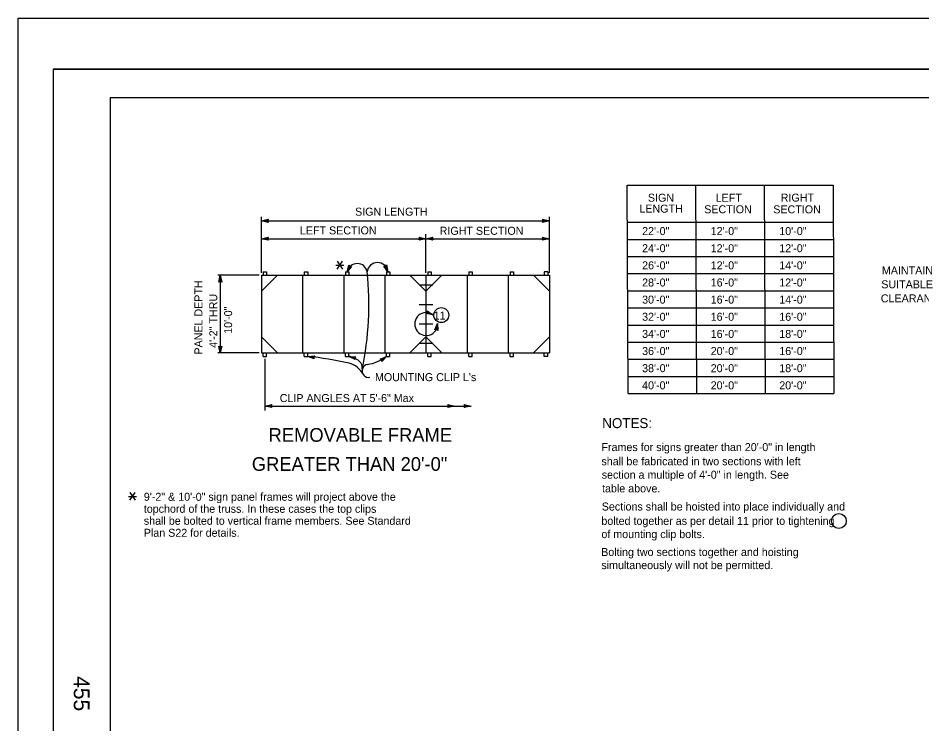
# Model space of a CAD drawing. Extents: x -894 to 866, y -476 to 714.
# Drawn here: x -894 to -103, y 96 to 714 of the extents above; entities that cross this region are included whole.
import ezdxf

# ---------------------------------------------------------------- set-up
doc = ezdxf.new("R2010")
doc.units = 0
for name, color, linetype in [('10 Sheet Format', 7, 'Continuous'), ('56 Stage 3 Anno', 7, 'Continuous'), ('57 Undefined', 7, 'Continuous'), ('60 Nongeo Data', 7, 'Continuous')]:
    doc.layers.add(name, color=color, linetype=linetype)

msp = doc.modelspace()

# ---------------------------------------------------------------- linework, layer by layer
at = {"layer": '10 Sheet Format'}
for p, q in [((-863.46, 668.96), (836.55, 668.96)), ((-863.46, 668.96), (-863.46, -431.04)), ((-813.45, 643.96), (811.55, 643.96)), ((-813.45, 643.96), (-813.45, -406.04))]:
    msp.add_line(p, q, dxfattribs=at)
for points in [[(-894.04, 713.56), (865.96, 713.56), (865.96, -476.44), (-894.04, -476.44)], [(-863.46, -431.04), (836.55, -431.04), (836.55, 668.96), (-863.46, 668.96)]]:
    msp.add_lwpolyline(points, close=True, dxfattribs=at)
at = {"layer": '56 Stage 3 Anno'}
for p, q in [((-681.17, 490.46), (-681.17, 539.46)), ((-429.17, 490.46), (-429.17, 539.46)), ((-681.17, 536.12), (-675.17, 537.45)), ((-681.17, 536.12), (-537.17, 536.12)), ((-675.17, 534.78), (-681.17, 536.12)), ((-681.17, 536.12), (-681.17, 536.12)), ((-675.38, 535.13), (-679.79, 536.12)), ((-679.78, 536.12), (-675.4, 537.09)), ((-678.4, 536.12), (-675.58, 536.74)), ((-675.62, 535.49), (-678.4, 536.12)), ((-677.02, 536.12), (-675.81, 536.38)), ((-675.79, 535.84), (-677.02, 536.12)), ((-675.17, 537.45), (-675.97, 536.12)), ((-675.97, 536.12), (-675.17, 534.78)), ((-675.17, 537.45), (-675.17, 537.45)), ((-675.17, 534.78), (-675.17, 534.78)), ((-537.17, 536.12), (-429.17, 536.12)), ((-434.37, 536.12), (-435.17, 537.46)), ((-435.17, 537.46), (-435.17, 537.46)), ((-435.17, 537.46), (-429.17, 536.12)), ((-429.17, 536.12), (-435.17, 534.79)), ((-435.17, 534.79), (-434.37, 536.12)), ((-435.17, 534.79), (-435.17, 534.79)), ((-434.95, 537.1), (-430.55, 536.12)), ((-430.56, 536.11), (-434.93, 535.15)), ((-431.93, 536.12), (-434.75, 535.49)), ((-434.72, 536.74), (-431.93, 536.12)), ((-434.54, 536.4), (-433.31, 536.12)), ((-433.31, 536.12), (-434.52, 535.85)), ((-429.17, 536.12), (-429.17, 536.12)), ((-537.17, 490.46), (-537.17, 524.46)), ((-681.17, 520.46), (-675.17, 521.79)), ((-681.17, 520.46), (-675.17, 521.79)), ((-681.17, 520.46), (-537.17, 520.46)), ((-675.17, 519.12), (-681.17, 520.46)), ((-681.17, 520.46), (-681.17, 520.46)), ((-675.17, 519.12), (-681.17, 520.46)), ((-681.17, 520.46), (-681.17, 520.46)), ((-675.38, 519.48), (-679.79, 520.46)), ((-675.38, 519.48), (-679.79, 520.46)), ((-679.78, 520.47), (-675.4, 521.43)), ((-679.78, 520.47), (-675.4, 521.43)), ((-678.4, 520.46), (-675.58, 521.09)), ((-678.4, 520.46), (-675.58, 521.09)), ((-675.62, 519.84), (-678.4, 520.46)), ((-675.62, 519.84), (-678.4, 520.46)), ((-677.02, 520.46), (-675.81, 520.73)), ((-677.02, 520.46), (-675.81, 520.73)), ((-675.79, 520.19), (-677.02, 520.46)), ((-675.79, 520.19), (-677.02, 520.46)), ((-675.17, 521.79), (-675.97, 520.46)), ((-675.17, 521.79), (-675.97, 520.46)), ((-675.97, 520.46), (-675.17, 519.12)), ((-675.97, 520.46), (-675.17, 519.12)), ((-675.17, 521.79), (-675.17, 521.79)), ((-675.17, 521.79), (-675.17, 521.79)), ((-675.17, 519.12), (-675.17, 519.12)), ((-675.17, 519.12), (-675.17, 519.12)), ((-542.37, 520.46), (-543.17, 521.8)), ((-543.17, 521.8), (-543.17, 521.8)), ((-543.17, 521.8), (-537.17, 520.46)), ((-542.37, 520.46), (-543.17, 521.8)), ((-543.17, 521.8), (-543.17, 521.8)), ((-543.17, 521.8), (-537.17, 520.46)), ((-537.17, 520.46), (-543.17, 519.13)), ((-543.17, 519.13), (-542.37, 520.46)), ((-537.17, 520.46), (-543.17, 519.13)), ((-543.17, 519.13), (-542.37, 520.46)), ((-543.17, 519.13), (-543.17, 519.13)), ((-543.17, 519.13), (-543.17, 519.13)), ((-542.95, 521.45), (-538.55, 520.46)), ((-542.95, 521.45), (-538.55, 520.46)), ((-538.56, 520.46), (-542.93, 519.49)), ((-538.56, 520.46), (-542.93, 519.49)), ((-539.93, 520.47), (-542.75, 519.84)), ((-539.93, 520.47), (-542.75, 519.84)), ((-542.72, 521.09), (-539.93, 520.47)), ((-542.72, 521.09), (-539.93, 520.47)), ((-542.54, 520.74), (-541.31, 520.47)), ((-542.54, 520.74), (-541.31, 520.47)), ((-541.31, 520.47), (-542.52, 520.2)), ((-541.31, 520.47), (-542.52, 520.2)), ((-537.17, 520.46), (-531.17, 521.79)), ((-537.17, 520.46), (-531.17, 521.79)), ((-537.17, 520.46), (-429.17, 520.46)), ((-537.17, 520.46), (-537.17, 520.46)), ((-537.17, 520.46), (-537.17, 520.46)), ((-531.17, 519.12), (-537.17, 520.46)), ((-537.17, 520.46), (-537.17, 520.46)), ((-531.17, 519.12), (-537.17, 520.46)), ((-537.17, 520.46), (-537.17, 520.46)), ((-531.38, 519.48), (-535.79, 520.46)), ((-531.38, 519.48), (-535.79, 520.46)), ((-535.78, 520.47), (-531.4, 521.43)), ((-535.78, 520.47), (-531.4, 521.43)), ((-534.4, 520.46), (-531.58, 521.09)), ((-534.4, 520.46), (-531.58, 521.09)), ((-531.62, 519.84), (-534.4, 520.46)), ((-531.62, 519.84), (-534.4, 520.46)), ((-533.02, 520.46), (-531.81, 520.73)), ((-533.02, 520.46), (-531.81, 520.73)), ((-531.79, 520.19), (-533.02, 520.46)), ((-531.79, 520.19), (-533.02, 520.46)), ((-531.17, 521.79), (-531.97, 520.46)), ((-531.17, 521.79), (-531.97, 520.46)), ((-531.97, 520.46), (-531.17, 519.12)), ((-531.97, 520.46), (-531.17, 519.12)), ((-531.17, 521.79), (-531.17, 521.79)), ((-531.17, 521.79), (-531.17, 521.79)), ((-531.17, 519.12), (-531.17, 519.12)), ((-531.17, 519.12), (-531.17, 519.12)), ((-434.37, 520.46), (-435.17, 521.8)), ((-435.17, 521.8), (-435.17, 521.8)), ((-435.17, 521.8), (-429.17, 520.46)), ((-429.17, 520.46), (-435.17, 519.13)), ((-435.17, 519.13), (-434.37, 520.46)), ((-435.17, 519.13), (-435.17, 519.13)), ((-434.95, 521.45), (-430.55, 520.46)), ((-430.56, 520.46), (-434.93, 519.49)), ((-431.93, 520.47), (-434.75, 519.84)), ((-434.72, 521.09), (-431.93, 520.47)), ((-434.54, 520.74), (-433.31, 520.47)), ((-433.31, 520.47), (-434.52, 520.2)), ((-429.17, 520.46), (-429.17, 520.46)), ((-606.06, 491.35), (-604.62, 497.33)), ((-602.22, 496.16), (-606.06, 491.35)), ((-606.06, 491.35), (-606.06, 491.35)), ((-605.45, 492.6), (-604.4, 496.96)), ((-602.64, 496.12), (-605.45, 492.59)), ((-604.84, 493.83), (-604.17, 496.65)), ((-603.06, 496.06), (-604.84, 493.83)), ((-604.62, 497.33), (-604.62, 497.33)), ((-604.62, 497.33), (-603.78, 496.02)), ((-604.24, 495.07), (-603.95, 496.28)), ((-603.45, 496.06), (-604.24, 495.07)), ((-603.78, 496.02), (-602.22, 496.16)), ((-602.22, 496.16), (-602.22, 496.16)), ((-570.45, 491.46), (-574.05, 496.45)), ((-574.05, 496.45), (-574.05, 496.45)), ((-574.05, 496.45), (-572.52, 496.24)), ((-571.01, 492.74), (-573.63, 496.37)), ((-571.55, 494), (-573.24, 496.35)), ((-572.09, 495.27), (-572.82, 496.27)), ((-572.52, 496.24), (-571.6, 497.5)), ((-572.33, 496.51), (-572.09, 495.27)), ((-572.08, 496.81), (-571.55, 494)), ((-571.84, 497.16), (-571, 492.73)), ((-571.6, 497.5), (-571.6, 497.5)), ((-571.6, 497.5), (-570.45, 491.46)), ((-570.45, 491.46), (-570.45, 491.46)), ((-683.17, 488.46), (-719.17, 488.46)), ((-718.45, 482.46), (-717.11, 488.46)), ((-717.11, 483.26), (-718.45, 482.46)), ((-718.45, 482.46), (-718.45, 482.46)), ((-718.09, 482.68), (-717.11, 487.08)), ((-717.73, 482.91), (-717.11, 485.7)), ((-717.38, 483.09), (-717.11, 484.32)), ((-717.11, 488.46), (-717.11, 420.46)), ((-717.11, 488.46), (-717.11, 488.46)), ((-717.11, 488.46), (-715.78, 482.46)), ((-717.11, 485.7), (-716.48, 482.88)), ((-717.11, 484.32), (-716.84, 483.11)), ((-715.78, 482.46), (-717.11, 483.26)), ((-717.1, 487.07), (-716.14, 482.7)), ((-715.78, 482.46), (-715.78, 482.46)), ((-537.22, 454.99), (-535.97, 455.91)), ((-531.17, 453.91), (-537.22, 454.99)), ((-537.22, 454.99), (-537.22, 454.99)), ((-532.45, 454.44), (-536.86, 455.23)), ((-533.72, 454.97), (-536.56, 455.48)), ((-534.99, 455.5), (-536.21, 455.72)), ((-535.97, 455.91), (-536.19, 457.45)), ((-536.19, 457.45), (-536.19, 457.45)), ((-536.19, 457.45), (-531.17, 453.91)), ((-536.13, 457.04), (-532.44, 454.44)), ((-536.05, 456.62), (-533.72, 454.97)), ((-536.02, 456.23), (-534.99, 455.5)), ((-531.17, 453.91), (-531.17, 453.91)), ((-529.37, 440.64), (-526.96, 446.3)), ((-528.98, 440.79), (-527.21, 444.94)), ((-528.58, 440.95), (-527.46, 443.58)), ((-527.46, 443.58), (-527.36, 440.69)), ((-527.21, 444.93), (-527.05, 440.45)), ((-526.96, 446.3), (-526.96, 446.3)), ((-526.96, 446.3), (-526.74, 440.16)), ((-527.9, 441.18), (-529.37, 440.64)), ((-529.37, 440.64), (-529.37, 440.64)), ((-528.21, 441.06), (-527.71, 442.22)), ((-526.74, 440.16), (-527.9, 441.18)), ((-527.71, 442.22), (-527.67, 440.99)), ((-526.74, 440.16), (-526.74, 440.16)), ((-683.17, 420.46), (-719.17, 420.46)), ((-717.11, 420.46), (-718.44, 426.46)), ((-718.44, 426.46), (-718.44, 426.46)), ((-718.44, 426.46), (-717.11, 425.66)), ((-717.11, 421.85), (-718.08, 426.23)), ((-717.11, 423.23), (-717.73, 426.05)), ((-717.1, 424.61), (-717.37, 425.82)), ((-717.11, 425.66), (-715.77, 426.46)), ((-715.77, 426.46), (-717.11, 420.46)), ((-716.12, 426.25), (-717.11, 421.84)), ((-716.48, 426.01), (-717.11, 423.23)), ((-717.11, 420.46), (-717.11, 420.46)), ((-716.83, 425.84), (-717.1, 424.61)), ((-715.77, 426.46), (-715.77, 426.46)), ((-678.17, 415.46), (-678.17, 369.99)), ((-640.67, 417.46), (-634.53, 417.82)), ((-634.96, 415.19), (-640.67, 417.46)), ((-640.67, 417.46), (-640.67, 417.46)), ((-635.11, 415.57), (-639.3, 417.24)), ((-639.29, 417.25), (-634.82, 417.5)), ((-637.94, 417.02), (-635.05, 417.19)), ((-635.29, 415.96), (-637.94, 417.02)), ((-636.58, 416.8), (-635.34, 416.87)), ((-635.41, 416.33), (-636.58, 416.8)), ((-634.53, 417.82), (-635.53, 416.64)), ((-635.53, 416.64), (-634.96, 415.19)), ((-634.96, 415.19), (-634.96, 415.19)), ((-634.53, 417.82), (-634.53, 417.82)), ((-599.27, 414.6), (-604.7, 417.48)), ((-604.7, 417.48), (-604.7, 417.48)), ((-604.7, 417.48), (-598.56, 417.17)), ((-599.38, 415), (-603.36, 417.12)), ((-603.35, 417.12), (-598.88, 416.89)), ((-599.51, 415.41), (-602.03, 416.75)), ((-602.03, 416.75), (-599.14, 416.6)), ((-599.59, 415.79), (-600.7, 416.38)), ((-600.7, 416.38), (-599.46, 416.32)), ((-598.56, 417.17), (-599.68, 416.1)), ((-599.68, 416.1), (-599.27, 414.6)), ((-599.27, 414.6), (-599.27, 414.6)), ((-598.56, 417.17), (-598.56, 417.17)), ((-577.29, 415.14), (-571.59, 417.45)), ((-575.87, 414.5), (-577.29, 415.14)), ((-577.29, 415.14), (-577.29, 415.14)), ((-576.91, 414.97), (-572.73, 416.67)), ((-576.51, 414.81), (-573.87, 415.88)), ((-576.17, 414.62), (-575, 415.1)), ((-575.77, 412.95), (-575.87, 414.5)), ((-575, 415.1), (-575.84, 414.19)), ((-573.87, 415.88), (-575.83, 413.76)), ((-572.73, 416.66), (-575.78, 413.37)), ((-571.59, 417.45), (-575.77, 412.95)), ((-575.77, 412.95), (-575.77, 412.95)), ((-571.59, 417.45), (-571.59, 417.45)), ((-678.17, 373.99), (-672.17, 375.32)), ((-678.17, 373.99), (-511.94, 373.99)), ((-672.17, 372.65), (-678.17, 373.99)), ((-678.17, 373.99), (-678.17, 373.99)), ((-672.38, 373), (-676.79, 373.99)), ((-676.78, 373.99), (-672.4, 374.96)), ((-675.4, 373.99), (-672.58, 374.61)), ((-672.62, 373.36), (-675.4, 373.99)), ((-674.02, 373.99), (-672.81, 374.25)), ((-672.79, 373.71), (-674.02, 373.99)), ((-672.17, 375.32), (-672.97, 373.99)), ((-672.97, 373.99), (-672.17, 372.65)), ((-672.17, 375.32), (-672.17, 375.32)), ((-672.17, 372.65), (-672.17, 372.65)), ((-517.14, 373.99), (-517.94, 375.33)), ((-517.94, 375.33), (-517.94, 375.33)), ((-517.94, 375.33), (-511.94, 373.99)), ((-511.94, 373.99), (-517.94, 372.66)), ((-517.94, 372.66), (-517.14, 373.99)), ((-517.94, 372.66), (-517.94, 372.66)), ((-517.72, 374.97), (-513.32, 373.99)), ((-513.33, 373.99), (-517.7, 373.02)), ((-514.7, 373.99), (-517.53, 373.36)), ((-517.49, 374.61), (-514.7, 373.99)), ((-517.31, 374.27), (-516.08, 373.99)), ((-516.08, 373.99), (-517.29, 373.72)), ((-511.94, 373.99), (-497.74, 373.99)), ((-511.94, 373.99), (-511.94, 373.99)), ((-502.94, 373.99), (-503.74, 375.33)), ((-503.74, 375.33), (-503.74, 375.33)), ((-503.74, 375.33), (-497.74, 373.99)), ((-497.74, 373.99), (-503.74, 372.66)), ((-503.74, 372.66), (-502.94, 373.99)), ((-503.74, 372.66), (-503.74, 372.66)), ((-503.53, 374.97), (-499.12, 373.99)), ((-499.14, 373.99), (-503.51, 373.02)), ((-500.51, 373.99), (-503.33, 373.36)), ((-503.29, 374.61), (-500.51, 373.99)), ((-503.12, 374.27), (-501.89, 373.99)), ((-501.89, 373.99), (-503.1, 373.72)), ((-497.74, 373.99), (-497.74, 373.99))]:
    msp.add_line(p, q, dxfattribs=at)
for centre, radius, start, end in [((-597.33, 489.9), 8.85, 9.44121, 170.55879), ((-579.52, 490.44), 9.12, 6.45904, 174.26157), ((-867.1, 462.86), 279.96, 348.32746, 5.84049), ((-536.99, 445.78), 10, 54.40055, 2.69216), ((-675.11, 98.37), 320.95, 77.27485, 83.83849), ((-607.7, 398.72), 19, 50.2752, 80.91238), ((-608.56, 393.74), 18.17, 26.68588, 76.80791), ((-600.52, 407.47), 7.69, 350.66357, 49.76586), ((-593.92, 447.18), 37.18, 278.40178, 306.91886), ((-587.37, 404.78), 5.73, 100.41394, 281.32748)]:
    msp.add_arc(centre, radius, start, end, dxfattribs=at)
at = {"layer": '57 Undefined'}
for p, q in [((-360.24, 384.89), (-361.08, 567.28)), ((-361.08, 567.28), (-181.08, 567.28)), ((-300.24, 384.89), (-301.08, 567.28)), ((-240.24, 384.89), (-241.08, 567.28)), ((-181.08, 567.28), (-180.25, 384.89)), ((-360.24, 534.89), (-180.25, 534.89)), ((-360.24, 519.89), (-180.25, 519.89)), ((-360.24, 504.89), (-180.25, 504.89)), ((-360.24, 489.89), (-180.25, 489.89)), ((-360.24, 474.89), (-180.25, 474.89)), ((-360.24, 459.89), (-180.25, 459.89)), ((-360.24, 444.89), (-180.25, 444.89)), ((-360.24, 429.89), (-180.25, 429.89)), ((-360.24, 414.89), (-180.25, 414.89)), ((-360.24, 399.89), (-180.25, 399.89)), ((-360.24, 384.89), (-180.25, 384.89))]:
    msp.add_line(p, q, dxfattribs=at)
for points in [[(-614.91, 493.83), (-610.24, 500.67)], [(-614.91, 500.67), (-610.24, 493.83)], [(-615.99, 497.2), (-609.15, 497.2)], [(-797.3, 294.86), (-790.46, 294.86)], [(-796.21, 291.49), (-791.55, 298.33)], [(-796.21, 298.33), (-791.55, 291.49)]]:
    msp.add_lwpolyline(points, dxfattribs=at)
for centre, radius in [((-523.76, 453.58), 6.55), ((-175.95, 273.43), 6.46)]:
    msp.add_circle(centre, radius, dxfattribs=at)
at = {"layer": '60 Nongeo Data'}
for p, q in [((-679.67, 491.46), (-676.67, 491.46)), ((-679.67, 491.46), (-679.67, 488.46)), ((-679.67, 491.46), (-676.67, 491.46)), ((-679.67, 491.46), (-679.67, 488.46)), ((-679.67, 491.46), (-676.67, 491.46)), ((-679.67, 491.46), (-679.67, 488.46)), ((-679.67, 491.46), (-676.67, 491.46)), ((-679.67, 491.46), (-679.67, 488.46)), ((-676.67, 491.46), (-676.67, 488.46)), ((-676.67, 491.46), (-676.67, 488.46)), ((-676.67, 491.46), (-676.67, 488.46)), ((-676.67, 491.46), (-676.67, 488.46)), ((-643.67, 491.46), (-643.67, 488.46)), ((-643.67, 491.46), (-640.67, 491.46)), ((-640.67, 491.46), (-640.67, 488.46)), ((-607.67, 491.46), (-607.67, 488.46)), ((-607.67, 491.46), (-604.67, 491.46)), ((-604.67, 491.46), (-604.67, 488.46)), ((-571.67, 491.46), (-571.67, 488.46)), ((-571.67, 491.46), (-568.67, 491.46)), ((-568.67, 491.46), (-568.67, 488.46)), ((-535.67, 491.46), (-535.67, 488.46)), ((-535.67, 491.46), (-532.67, 491.46)), ((-532.67, 491.46), (-532.67, 488.46)), ((-499.67, 491.46), (-499.67, 488.46)), ((-499.67, 491.46), (-496.67, 491.46)), ((-496.67, 491.46), (-496.67, 488.46)), ((-463.67, 491.46), (-463.67, 488.46)), ((-463.67, 491.46), (-460.67, 491.46)), ((-460.67, 491.46), (-460.67, 488.46)), ((-430.67, 491.46), (-433.67, 491.46)), ((-433.67, 491.46), (-433.67, 488.46)), ((-430.67, 491.46), (-433.67, 491.46)), ((-433.67, 491.46), (-433.67, 488.46)), ((-430.67, 491.46), (-433.67, 491.46)), ((-433.67, 491.46), (-433.67, 488.46)), ((-430.67, 491.46), (-433.67, 491.46)), ((-433.67, 491.46), (-433.67, 488.46)), ((-430.67, 491.46), (-430.67, 488.46)), ((-430.67, 491.46), (-430.67, 488.46)), ((-430.67, 491.46), (-430.67, 488.46)), ((-430.67, 491.46), (-430.67, 488.46)), ((-681.17, 488.46), (-681.17, 420.46)), ((-681.17, 488.46), (-537.17, 488.46)), ((-681.17, 474.46), (-667.17, 488.46)), ((-645.17, 488.46), (-645.17, 420.46)), ((-609.17, 488.46), (-609.17, 420.46)), ((-573.17, 488.46), (-573.17, 420.46)), ((-551.17, 488.46), (-537.17, 474.46)), ((-537.17, 488.46), (-537.17, 420.46)), ((-537.17, 488.46), (-429.17, 488.46)), ((-537.17, 474.46), (-523.17, 488.46)), ((-501.17, 488.46), (-501.17, 420.46)), ((-465.17, 488.46), (-465.17, 420.46)), ((-443.17, 488.46), (-429.17, 474.46)), ((-429.17, 488.46), (-429.17, 420.46)), ((-543.17, 479.96), (-531.17, 479.96)), ((-543.17, 462.96), (-531.17, 462.96)), ((-543.17, 445.96), (-531.17, 445.96)), ((-681.17, 434.46), (-667.17, 420.46)), ((-551.17, 420.46), (-537.17, 434.46)), ((-543.17, 428.96), (-531.17, 428.96)), ((-537.17, 434.46), (-523.17, 420.46)), ((-443.17, 420.46), (-429.17, 434.46)), ((-681.17, 420.46), (-537.17, 420.46)), ((-679.67, 417.46), (-679.67, 420.46)), ((-679.67, 417.46), (-679.67, 420.46)), ((-679.67, 417.46), (-679.67, 420.46)), ((-679.67, 417.46), (-679.67, 420.46)), ((-676.67, 417.46), (-676.67, 420.46)), ((-676.67, 417.46), (-676.67, 420.46)), ((-676.67, 417.46), (-676.67, 420.46)), ((-676.67, 417.46), (-676.67, 420.46)), ((-643.67, 417.46), (-643.67, 420.46)), ((-640.67, 417.46), (-640.67, 420.46)), ((-607.67, 417.46), (-607.67, 420.46)), ((-604.67, 417.46), (-604.67, 420.46)), ((-571.67, 417.46), (-571.67, 420.46)), ((-568.67, 417.46), (-568.67, 420.46)), ((-537.17, 420.46), (-429.17, 420.46)), ((-535.67, 417.46), (-535.67, 420.46)), ((-532.67, 417.46), (-532.67, 420.46)), ((-499.67, 417.46), (-499.67, 420.46)), ((-496.67, 417.46), (-496.67, 420.46)), ((-463.67, 417.46), (-463.67, 420.46)), ((-460.67, 417.46), (-460.67, 420.46)), ((-433.67, 417.46), (-433.67, 420.46)), ((-433.67, 417.46), (-433.67, 420.46)), ((-433.67, 417.46), (-433.67, 420.46)), ((-433.67, 417.46), (-433.67, 420.46)), ((-430.67, 417.46), (-430.67, 420.46)), ((-430.67, 417.46), (-430.67, 420.46)), ((-430.67, 417.46), (-430.67, 420.46)), ((-430.67, 417.46), (-430.67, 420.46)), ((-679.67, 417.46), (-676.67, 417.46)), ((-679.67, 417.46), (-676.67, 417.46)), ((-679.67, 417.46), (-676.67, 417.46)), ((-679.67, 417.46), (-676.67, 417.46)), ((-643.67, 417.46), (-640.67, 417.46)), ((-607.67, 417.46), (-604.67, 417.46)), ((-571.67, 417.46), (-568.67, 417.46)), ((-535.67, 417.46), (-532.67, 417.46)), ((-499.67, 417.46), (-496.67, 417.46)), ((-463.67, 417.46), (-460.67, 417.46)), ((-430.67, 417.46), (-433.67, 417.46)), ((-430.67, 417.46), (-433.67, 417.46)), ((-430.67, 417.46), (-433.67, 417.46)), ((-430.67, 417.46), (-433.67, 417.46))]:
    msp.add_line(p, q, dxfattribs=at)

# ---------------------------------------------------------------- texts
at = {"layer": '10 Sheet Format'}
msp.add_text('455', height=13.779, rotation=270, dxfattribs=at).set_placement((-845.33, 137.66))
at = {"layer": '57 Undefined'}
for s, height, p in [('SIGN', 7, (-343.02, 552.84)), ('LEFT', 7, (-283.75, 552.81)), ('RIGHT', 7, (-226.84, 552.93)), ('SIGN LENGTH', 7, (-599.22, 540.62)), ('LENGTH', 7, (-350.49, 543.3)), ('SECTION', 7, (-293.76, 542.72)), ('SECTION', 7, (-233.34, 542.64)), ('LEFT SECTION', 7, (-647.47, 524.23)), ('RIGHT SECTION', 7, (-525.23, 523.88)), ('22\'-0"', 7, (-348.09, 523.64)), ('12\'-0"', 7, (-288.09, 523.64)), ('10\'-0"', 7, (-228.09, 523.64)), ('24\'-0"', 7, (-348.09, 508.64)), ('12\'-0"', 7, (-288.09, 508.64)), ('12\'-0"', 7, (-228.09, 508.64)), ('26\'-0"', 7, (-348.09, 493.64)), ('12\'-0"', 7, (-288.09, 493.64)), ('14\'-0"', 7, (-228.09, 493.64)), ('MAINTAIN', 7, (-138.32, 489.18)), ('28\'-0"', 7, (-348.09, 478.64)), ('16\'-0"', 7, (-288.09, 478.64)), ('12\'-0"', 7, (-228.09, 478.64)), ('SUITABLE', 7, (-138.85, 477.07)), ('30\'-0"', 7, (-348.09, 463.64)), ('16\'-0"', 7, (-288.09, 463.64)), ('14\'-0"', 7, (-228.09, 463.64)), ('CLEARANCE', 7, (-139.25, 464.75)), ('11', 7, (-530.5, 449.75)), ('32\'-0"', 7, (-348.09, 448.64)), ('16\'-0"', 7, (-288.09, 448.64)), ('16\'-0"', 7, (-228.09, 448.64)), ('34\'-0"', 7, (-348.09, 433.64)), ('16\'-0"', 7, (-288.09, 433.64)), ('18\'-0"', 7, (-228.09, 433.64)), ('36\'-0"', 7, (-348.09, 418.64)), ('20\'-0"', 7, (-288.09, 418.64)), ('16\'-0"', 7, (-228.09, 418.64)), ('38\'-0"', 7, (-348.09, 403.64)), ('20\'-0"', 7, (-288.09, 403.64)), ('18\'-0"', 7, (-228.09, 403.64)), ("MOUNTING CLIP L's", 7, (-581.81, 395.8)), ('40\'-0"', 7, (-348.09, 388.64)), ('20\'-0"', 7, (-288.09, 388.64)), ('20\'-0"', 7, (-228.09, 388.64)), ('CLIP ANGLES AT 5\'-6" Max', 7, (-665.15, 377.5)), ('NOTES:', 8.75, (-382.95, 354.68)), ('REMOVABLE FRAME', 12, (-674.89, 342.72)), ('Frames for signs greater than 20\'-0" in length', 7, (-383.63, 334.58)), ('GREATER THAN 20\'-0"', 12, (-689.55, 317.27)), ('shall be fabricated in two sections with left', 7, (-383.68, 322.2)), ('section a multiple of 4\'-0" in length. See ', 7, (-383.45, 310.42)), ('table above.', 7, (-383.14, 298.43)), ('9\'-2" & 10\'-0" sign panel frames will project above the', 7, (-784.04, 291.1)), ('topchord of the truss. In these cases the top clips', 7, (-784.04, 280.6)), ('Sections shall be hoisted into place individually and', 7, (-383.39, 282.56)), ('shall be bolted to vertical frame members. See Standard', 7, (-784.04, 270.1)), ('bolted together as per detail 11 prior to tightening', 7, (-383.73, 270)), ('Plan S22 for details.', 7, (-784.04, 259.6)), ('of mounting clip bolts.', 7, (-383.72, 258.44)), ('Bolting two sections together and hoisting', 7, (-383.89, 242.76)), ('simultaneously will not be permitted.', 7, (-383.74, 231.29))]:
    msp.add_text(s, height=height, dxfattribs=at).set_placement(p)
for s, p in [('PANEL DEPTH', (-732.78, 419.02)), ('4\'-2" THRU', (-719.78, 424.94)), ('10\'-0"', (-706.78, 437.2))]:
    msp.add_text(s, height=7, rotation=90, dxfattribs=at).set_placement(p)

doc.saveas('drawing.dxf')
